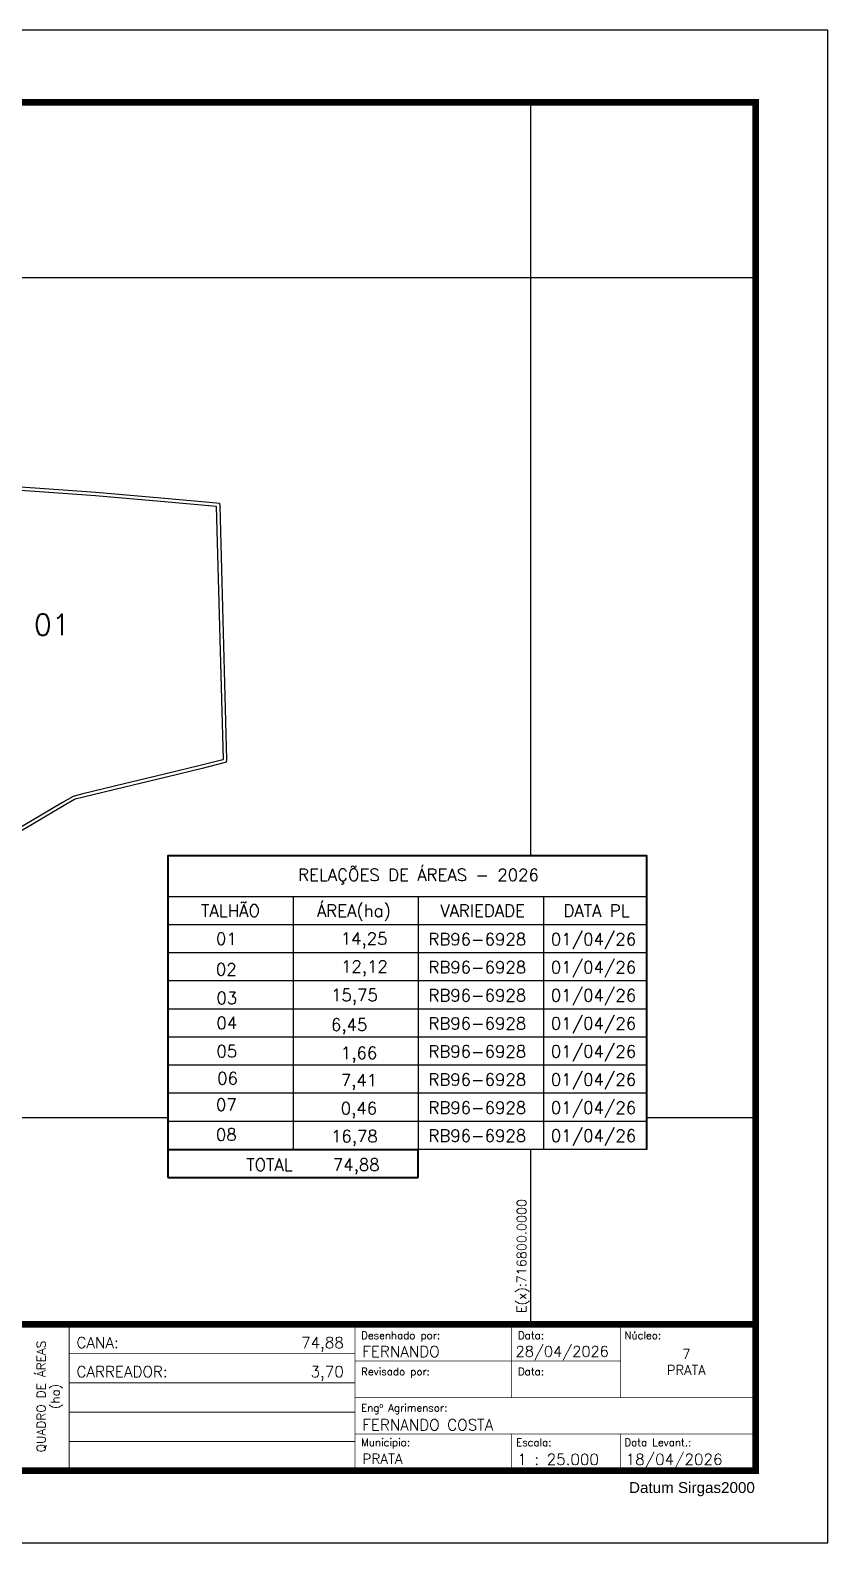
# Model space of a CAD drawing. Extents: x 714606 to 717153, y 7853794 to 7855594.
# Drawn here: x 716204 to 717153, y 7853794 to 7855594 of the extents above; entities that cross this region are included whole.
import ezdxf
from ezdxf.enums import TextEntityAlignment as Align

# ---------------------------------------------------------------- set-up
doc = ezdxf.new("R2010")
doc.units = 0
doc.linetypes.add('CONTINUO', pattern=[0])
doc.linetypes.add('LIN0', pattern=[0])
for name, color, linetype in [('011400xxxx', 1, 'Continuous'), ('011400xxxx001', 5, 'Continuous'), ('Legenda', 7, 'Continuous'), ('MALHA', 8, 'CONTINUO'), ('MARGEM', 7, 'CONTINUO'), ('Margen2', 5, 'Continuous'), ('texto', 7, 'Continuous')]:
    doc.layers.add(name, color=color, linetype=linetype)
doc.styles.add('marcelo', font='arial.ttf')
doc.styles.add('ROMANS', font='romans', dxfattribs={"height": 0.2})
doc.styles.add('SIMPLEX', font='simplex', dxfattribs={"height": 0.2})

msp = doc.modelspace()

# ---------------------------------------------------------------- linework, layer by layer
at = {"layer": '011400xxxx'}
msp.add_lwpolyline([(716174.2, 7855051.9), (716210.1, 7855049.6), (716282.4, 7855044.4), (716305.1, 7855042.4), (716305.1, 7855042.4), (716364.3, 7855037.4), (716426, 7855031.9), (716429.3, 7855031.2), (716429.7, 7855027.9), (716437.7, 7854726.2), (716437.5, 7854723.1), (716434.6, 7854722.1), (716408.9, 7854715.6), (716366.5, 7854705.1), (716305.5, 7854690.5), (716305.4, 7854690.5), (716267.7, 7854681.2), (716257.7, 7854678.8), (716256.9, 7854678.5), (716244.8, 7854671.4), (716244.7, 7854671.4), (716208.7, 7854650.1), (716208.7, 7854650.1), (716177.7, 7854631.6)], dxfattribs=at)
at = {"layer": '011400xxxx001'}
msp.add_lwpolyline([(716174, 7855047.9), (716209.8, 7855045.6), (716282, 7855040.4), (716304.7, 7855038.4), (716304.7, 7855038.4), (716363.9, 7855033.4), (716425.5, 7855027.9), (716425.7, 7855027.9), (716425.7, 7855027.6), (716433.7, 7854726.2), (716433.7, 7854726), (716433.5, 7854725.9), (716408, 7854719.4), (716365.6, 7854709), (716304.5, 7854694.4), (716304.5, 7854694.4), (716266.7, 7854685.1), (716256.5, 7854682.6), (716255.2, 7854682.1), (716242.7, 7854674.9), (716242.7, 7854674.9), (716206.7, 7854653.6), (716206.7, 7854653.6), (716175.7, 7854635.1)], dxfattribs=at)
at = {"layer": 'MALHA'}
for points in [[(716800, 7854611.5), (716800, 7855508.6)], [(714692.2, 7855300), (717067.5, 7855300)], [(715713.4, 7854300), (716368.1, 7854300)], [(716937.8, 7854300), (717067.5, 7854300)], [(716800, 7854053.7), (716800, 7854261.9)]]:
    msp.add_lwpolyline(points, dxfattribs=at)
at = {"layer": 'MARGEM', "color": 174, "linetype": 'LIN0', "flags": 128}
msp.add_lwpolyline([(717153.2, 7855594.4), (714606.5, 7855594.4), (714606.5, 7853793.6), (717153.2, 7853793.6)], close=True, dxfattribs=at)
at = {"layer": 'MARGEM', "color": 174, "linetype": 'LIN0', "const_width": 7.79, "flags": 128}
for points in [[(717067.5, 7855508.6), (714692.2, 7855508.6), (714692.2, 7853879.4), (717067.5, 7853879.4)], [(715438.2, 7854053.7), (717067.5, 7854053.7), (717067.5, 7853879.4), (715438.2, 7853879.4)]]:
    msp.add_lwpolyline(points, close=True, dxfattribs=at)
at = {"layer": 'MARGEM', "color": 174, "linetype": 'LIN0', "const_width": 0.866, "flags": 128}
for points in [[(716250.6, 7854053.7), (716250.6, 7853881.5)], [(716590.7, 7854053.7), (716590.7, 7853881.5)], [(716776.8, 7853966.5), (716776.8, 7854053.7)], [(716906.9, 7853966.5), (716906.9, 7854053.7)], [(716250.6, 7854018.8), (716590.7, 7854018.8)], [(716590.7, 7854010.1), (716906.9, 7854010.1)], [(716250.6, 7853984), (716590.7, 7853984)], [(716590.7, 7853966.5), (717067.6, 7853966.5)], [(716250.6, 7853949.1), (716590.7, 7853949.1)], [(716590.7, 7853923), (717067.6, 7853923)], [(716776.8, 7853923), (716776.8, 7853879.8)], [(716906.9, 7853923), (716906.9, 7853879.8)], [(716250.6, 7853914.2), (716590.7, 7853914.2)]]:
    msp.add_lwpolyline(points, dxfattribs=at)
at = {"layer": 'Margen2', "color": 7, "linetype": 'ByBlock', "lineweight": 40}
for p, q in [((716368.1, 7854261.9), (716666, 7854261.9)), ((716368.1, 7854228.5), (716666, 7854228.5))]:
    msp.add_line(p, q, dxfattribs=at)
for points in [[(716937.8, 7854261.9), (716937.8, 7854611.5), (716368.1, 7854611.5), (716368.1, 7854228.5)], [(716666, 7854228.5), (716666, 7854261.9)]]:
    msp.add_lwpolyline(points, dxfattribs=at)
at = {"layer": 'texto', "color": 7, "linetype": 'Continuous'}
for p, q in [((716937.8, 7854562.8), (716368.1, 7854562.8)), ((716517, 7854562.8), (716517, 7854261.9)), ((716666, 7854562.8), (716666, 7854261.9)), ((716815, 7854562.8), (716815, 7854261.9)), ((716937.8, 7854529.3), (716368.1, 7854529.3)), ((716937.8, 7854495.9), (716368.1, 7854495.9)), ((716937.8, 7854462.5), (716368.1, 7854462.5)), ((716937.8, 7854429), (716368.1, 7854429)), ((716937.8, 7854395.6), (716368.1, 7854395.6)), ((716937.8, 7854362.2), (716368.1, 7854362.2)), ((716937.8, 7854328.8), (716368.1, 7854328.8)), ((716937.8, 7854295.3), (716368.1, 7854295.3)), ((716937.8, 7854261.9), (716368.1, 7854261.9)), ((716937.8, 7854261.9), (716368.1, 7854261.9))]:
    msp.add_line(p, q, dxfattribs=at)

# ---------------------------------------------------------------- texts
at = {"layer": 'Legenda', "color": 7, "style": 'SIMPLEX'}
for s, p in [('01', (716425.3, 7854505.5)), ('14,25', (716573.7, 7854505.7)), ('RB96-6928', (716678.1, 7854505)), ('01/04/26', (716823.8, 7854505)), ('02', (716425.2, 7854469.1)), ('12,12', (716574.1, 7854472.4)), ('RB96-6928', (716678.1, 7854471.6)), ('01/04/26', (716823.8, 7854471.6)), ('03', (716425.8, 7854435)), ('15,75', (716562.2, 7854438.6)), ('RB96-6928', (716678.1, 7854438.1)), ('01/04/26', (716823.8, 7854438.1)), ('01/04/26', (716823.8, 7854404.7)), ('04', (716425.8, 7854405.3)), ('6,45', (716562.1, 7854403.2)), ('RB96-6928', (716678.1, 7854404.7)), ('05', (716425.8, 7854371.6)), ('RB96-6928', (716678.1, 7854371.3)), ('01/04/26', (716823.8, 7854371.3)), ('1,66', (716573.9, 7854369.5)), ('06', (716426.7, 7854339.3)), ('7,41', (716573.8, 7854337.2)), ('RB96-6928', (716678.1, 7854337.9)), ('01/04/26', (716823.8, 7854337.9)), ('07', (716425.3, 7854307.9)), ('0,46', (716573.7, 7854303.7)), ('RB96-6928', (716678.1, 7854304.4)), ('01/04/26', (716823.8, 7854304.4)), ('08', (716425.2, 7854272.4)), ('16,78', (716562.1, 7854270.4)), ('RB96-6928', (716678.1, 7854271)), ('01/04/26', (716823.8, 7854271))]:
    msp.add_text(s, height=14.44, dxfattribs=at).set_placement(p)
at = {"layer": 'MALHA', "linetype": 'CONTINUO', "insert": (716798.3, 7854067.2), "char_height": 11.148, "width": 133.351, "attachment_point": 7, "rotation": 90, "style": 'ROMANS'}
msp.add_mtext('E(x):716800.0000', dxfattribs=at)
at = {"layer": 'texto', "linetype": 'Continuous', "style": 'SIMPLEX'}
for s, height, p in [('01', 25, (716208.6, 7854899.3)), ('CANA:', 13.18, (716259.3, 7854038.5)), ('FERNANDO', 13.18, (716599.4, 7854027.8)), ('28/04/2026', 12.69, (716781.8, 7854027.8)), ('CARREADOR:', 13.18, (716259.3, 7854003.9)), ('FERNANDO COSTA', 13.176, (716599.4, 7853940.6)), ('PRATA', 11.9, (716599.4, 7853899.5)), ('1 : 25.000', 13.18, (716783.8, 7853899.5)), ('18/04/2026', 13.18, (716912.8, 7853899.5))]:
    msp.add_text(s, height=height, dxfattribs=at).set_placement(p, align=Align.TOP_LEFT)
at = {"layer": 'texto', "color": 7, "linetype": 'Continuous', "style": 'SIMPLEX'}
for s, height, p in [('RELAÇÕES DE ÁREAS - 2026', 14.437, (716666.3, 7854588.8)), ('TALHÃO', 14.44, (716442.6, 7854546.1)), ('ÁREA(ha)', 14.44, (716589.3, 7854546.1)), ('VARIEDADE', 14.44, (716742.5, 7854546.1)), ('DATA PL', 14.44, (716878.1, 7854546.1))]:
    msp.add_text(s, height=height, dxfattribs=at).set_placement(p, align=Align.MIDDLE_CENTER)
msp.add_text('TOTAL    74,88', height=14.437, dxfattribs=at).set_placement((716620, 7854236.5), align=Align.RIGHT)
at = {"layer": 'texto', "linetype": 'Continuous', "lineweight": 9}
for s, height, style, p in [('Desenhado por:', 8.926, 'SIMPLEX', (716598, 7854045.1)), ('Data:', 8.93, 'SIMPLEX', (716784.6, 7854045.1)), ('Núcleo:', 8.93, 'SIMPLEX', (716911.3, 7854045.1)), ('Revisado por:', 8.926, 'SIMPLEX', (716598, 7854001.9)), ('Data:', 8.93, 'SIMPLEX', (716784.6, 7854001.9)), ('Engº Agrimensor:', 8.926, 'SIMPLEX', (716598, 7853958.7)), ('Municipio:', 8.93, 'SIMPLEX', (716598, 7853917.6)), ('Escala:', 8.93, 'SIMPLEX', (716782.4, 7853917.6)), ('Data Levant.:', 8.926, 'SIMPLEX', (716911.3, 7853917.6)), ('Datum Sirgas2000', 12.942, 'marcelo', (716916.8, 7853865.8))]:
    msp.add_text(s, height=height, dxfattribs=dict(at, style=style)).set_placement(p, align=Align.TOP_LEFT)
at = {"layer": 'texto', "linetype": 'Continuous', "style": 'SIMPLEX'}
for s, height, p in [('QUADRO DE ÁREAS', 10.541, (716217.2, 7853967.8)), ('(ha)', 10.54, (716234, 7853967.8))]:
    msp.add_text(s, height=height, rotation=90, dxfattribs=at).set_placement(p, align=Align.MIDDLE_CENTER)
for s, p in [('74,88', (716577.4, 7854038.5)), ('3,70', (716577.4, 7854003.9))]:
    msp.add_text(s, height=13.18, dxfattribs=at).set_placement(p, align=Align.TOP_RIGHT)
for s, height, p in [('7', 11.5, (716984.9, 7854024.2)), ('PRATA', 11.48, (716984.9, 7854004.9))]:
    msp.add_text(s, height=height, dxfattribs=at).set_placement(p, align=Align.TOP_CENTER)

doc.saveas('drawing.dxf')
